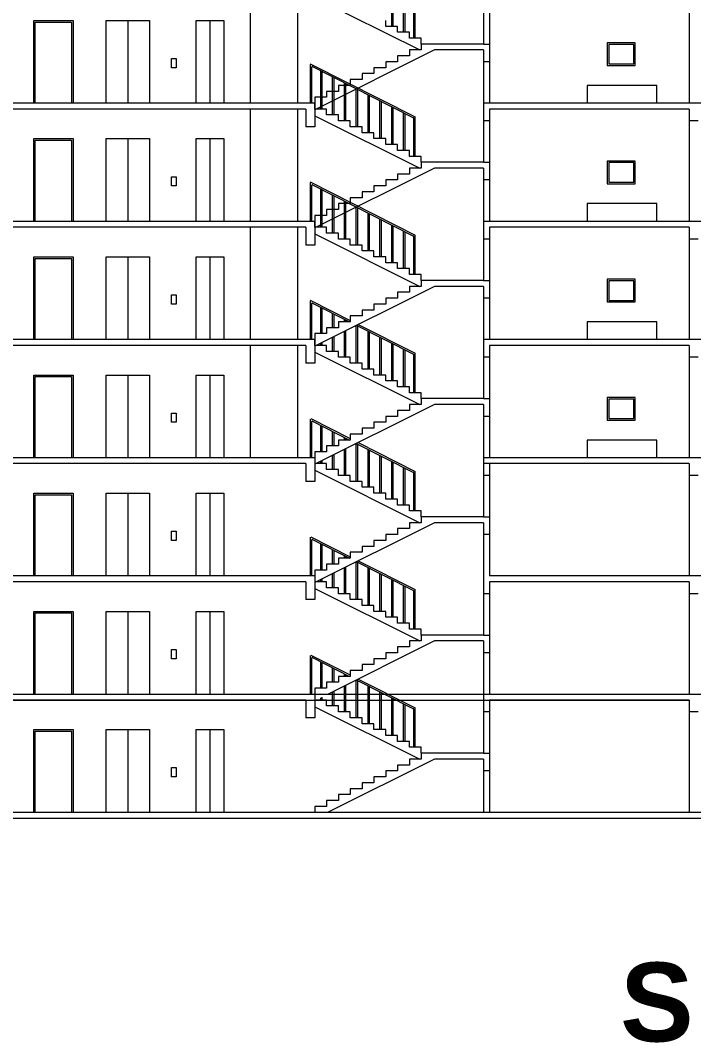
# Model space of a CAD drawing. Header units: inches. Extents: x 1090 to 1325, y 2 to 154.
# Drawn here: x 1243.08 to 1260.16, y 96.37 to 122.31 of the extents above; entities that cross this region are included whole.
import ezdxf

# ---------------------------------------------------------------- set-up
doc = ezdxf.new("R2010")
doc.units = ezdxf.units.IN
doc.header["$MEASUREMENT"] = 0
for name, color, linetype, lineweight in [('elev 1', 252, 'Continuous', 9), ('FUR', 250, 'Continuous', 9), ('walls', 250, 'Continuous', 18)]:
    doc.layers.add(name, color=color, linetype=linetype, lineweight=lineweight)
doc.styles.get("Standard").update_dxf_attribs({"font": 'arial.ttf'})

msp = doc.modelspace()

# ---------------------------------------------------------------- linework, layer by layer
at = {"layer": 'elev 1'}
for p, q in [((1248.913, 123.063), (1248.913, 120.213)), ((1250.113, 123.063), (1250.113, 120.213)), ((1252.502, 122.163), (1252.502, 123.122)), ((1252.542, 122.163), (1252.542, 123.102)), ((1250.553, 122.894), (1253.216, 121.563)), ((1252.802, 122.013), (1252.802, 122.97)), ((1252.842, 122.013), (1252.842, 122.95)), ((1253.062, 121.863), (1253.062, 122.832)), ((1253.102, 121.863), (1253.102, 122.857)), ((1245.806, 122.313), (1245.806, 120.213)), ((1247.89, 122.313), (1247.89, 120.213)), ((1252.352, 122.163), (1252.352, 122.313)), ((1252.652, 122.163), (1252.352, 122.163)), ((1252.652, 122.013), (1252.652, 122.163)), ((1252.952, 122.013), (1252.652, 122.013)), ((1252.952, 121.863), (1252.952, 122.013)), ((1253.252, 121.863), (1252.952, 121.863)), ((1253.252, 121.713), (1253.252, 121.863)), ((1250.438, 120.213), (1250.438, 121.196)), ((1250.453, 121.205), (1253.096, 119.866)), ((1250.478, 120.213), (1250.478, 121.131)), ((1250.493, 121.14), (1253.056, 119.841)), ((1250.702, 120.063), (1250.702, 121.034)), ((1250.742, 120.063), (1250.742, 121.014)), ((1251.002, 119.913), (1251.002, 120.882)), ((1251.042, 119.913), (1251.042, 120.862)), ((1251.302, 119.763), (1251.302, 120.73)), ((1251.342, 119.763), (1251.342, 120.71)), ((1251.602, 119.613), (1251.602, 120.578)), ((1251.642, 119.613), (1251.642, 120.558)), ((1251.902, 119.463), (1251.902, 120.426)), ((1251.942, 119.463), (1251.942, 120.406)), ((1250.553, 120.063), (1250.553, 120.213)), ((1252.202, 119.313), (1252.202, 120.274)), ((1252.242, 119.313), (1252.242, 120.254)), ((1252.502, 119.163), (1252.502, 120.122)), ((1248.913, 120.063), (1248.913, 117.213)), ((1250.113, 120.063), (1250.113, 117.213)), ((1250.852, 120.063), (1250.553, 120.063)), ((1250.553, 119.894), (1253.216, 118.563)), ((1250.852, 119.913), (1250.852, 120.063)), ((1251.152, 119.913), (1250.852, 119.913)), ((1251.152, 119.763), (1251.152, 119.913)), ((1252.542, 119.163), (1252.542, 120.102)), ((1252.802, 119.013), (1252.802, 119.97)), ((1252.842, 119.013), (1252.842, 119.95)), ((1251.452, 119.763), (1251.152, 119.763)), ((1251.452, 119.613), (1251.452, 119.763)), ((1251.752, 119.613), (1251.452, 119.613)), ((1251.752, 119.463), (1251.752, 119.613)), ((1253.062, 118.863), (1253.062, 119.832)), ((1253.102, 118.863), (1253.102, 119.857)), ((1252.052, 119.463), (1251.752, 119.463)), ((1252.052, 119.313), (1252.052, 119.463)), ((1245.806, 119.313), (1245.806, 117.213)), ((1247.89, 119.313), (1247.89, 117.213)), ((1252.352, 119.313), (1252.052, 119.313)), ((1252.352, 119.163), (1252.352, 119.313)), ((1252.652, 119.163), (1252.352, 119.163)), ((1252.652, 119.013), (1252.652, 119.163)), ((1252.952, 119.013), (1252.652, 119.013)), ((1252.952, 118.863), (1252.952, 119.013)), ((1253.252, 118.863), (1252.952, 118.863)), ((1253.252, 118.713), (1253.252, 118.863)), ((1250.438, 117.213), (1250.438, 118.196)), ((1250.453, 118.205), (1253.096, 116.866)), ((1250.478, 117.213), (1250.478, 118.131)), ((1250.493, 118.14), (1253.056, 116.841)), ((1250.702, 117.063), (1250.702, 118.034)), ((1250.742, 117.063), (1250.742, 118.014)), ((1251.002, 116.913), (1251.002, 117.882)), ((1251.042, 116.913), (1251.042, 117.862)), ((1251.302, 116.763), (1251.302, 117.73)), ((1251.342, 116.763), (1251.342, 117.71)), ((1251.602, 116.613), (1251.602, 117.578)), ((1251.642, 116.613), (1251.642, 117.558)), ((1251.902, 116.463), (1251.902, 117.426)), ((1251.942, 116.463), (1251.942, 117.406)), ((1252.202, 116.313), (1252.202, 117.274)), ((1248.913, 117.063), (1248.913, 114.213)), ((1250.113, 117.063), (1250.113, 114.213)), ((1250.553, 117.063), (1250.553, 117.213)), ((1250.852, 117.063), (1250.553, 117.063)), ((1250.852, 116.913), (1250.852, 117.063)), ((1252.242, 116.313), (1252.242, 117.254)), ((1252.502, 116.163), (1252.502, 117.122)), ((1252.542, 116.163), (1252.542, 117.102)), ((1250.553, 116.894), (1253.216, 115.563)), ((1251.152, 116.913), (1250.852, 116.913)), ((1251.152, 116.763), (1251.152, 116.913)), ((1251.452, 116.763), (1251.152, 116.763)), ((1251.452, 116.613), (1251.452, 116.763)), ((1252.802, 116.013), (1252.802, 116.97)), ((1252.842, 116.013), (1252.842, 116.95)), ((1253.062, 115.863), (1253.062, 116.832)), ((1253.102, 115.863), (1253.102, 116.857)), ((1251.752, 116.613), (1251.452, 116.613)), ((1251.752, 116.463), (1251.752, 116.613)), ((1245.806, 116.313), (1245.806, 114.213)), ((1247.89, 116.313), (1247.89, 114.213)), ((1252.052, 116.463), (1251.752, 116.463)), ((1252.052, 116.313), (1252.052, 116.463)), ((1252.352, 116.313), (1252.052, 116.313)), ((1252.352, 116.163), (1252.352, 116.313)), ((1252.652, 116.163), (1252.352, 116.163)), ((1252.652, 116.013), (1252.652, 116.163)), ((1252.952, 116.013), (1252.652, 116.013)), ((1252.952, 115.863), (1252.952, 116.013)), ((1253.252, 115.863), (1252.952, 115.863)), ((1253.252, 115.713), (1253.252, 115.863)), ((1250.438, 114.213), (1250.438, 115.196)), ((1250.453, 115.205), (1251.452, 114.699)), ((1250.478, 114.213), (1250.478, 115.131)), ((1250.493, 115.14), (1251.435, 114.663)), ((1250.702, 114.363), (1250.702, 115.034)), ((1250.742, 114.363), (1250.742, 115.014)), ((1251.002, 114.513), (1251.002, 114.882)), ((1251.042, 114.513), (1251.042, 114.862)), ((1251.302, 114.663), (1251.302, 114.73)), ((1251.342, 114.663), (1251.342, 114.71)), ((1251.302, 113.763), (1251.302, 114.42)), ((1251.342, 113.763), (1251.342, 114.44)), ((1251.602, 114.578), (1253.056, 113.841)), ((1251.602, 113.613), (1251.602, 114.578)), ((1251.642, 113.613), (1251.642, 114.558)), ((1251.654, 114.596), (1253.096, 113.866)), ((1251.902, 113.463), (1251.902, 114.426)), ((1250.553, 114.063), (1250.553, 114.213)), ((1251.002, 113.913), (1251.002, 114.27)), ((1251.042, 113.913), (1251.042, 114.29)), ((1251.942, 113.463), (1251.942, 114.406)), ((1252.202, 113.313), (1252.202, 114.274)), ((1252.242, 113.313), (1252.242, 114.254)), ((1248.913, 114.063), (1248.913, 111.213)), ((1250.113, 114.063), (1250.113, 111.213)), ((1250.553, 113.894), (1253.216, 112.563)), ((1250.852, 114.063), (1250.587, 114.063)), ((1250.702, 114.063), (1250.702, 114.12)), ((1250.742, 114.063), (1250.742, 114.14)), ((1250.852, 113.913), (1250.852, 114.063)), ((1251.152, 113.913), (1250.852, 113.913)), ((1251.152, 113.763), (1251.152, 113.913)), ((1252.502, 113.163), (1252.502, 114.122)), ((1252.542, 113.163), (1252.542, 114.102)), ((1252.802, 113.013), (1252.802, 113.97)), ((1252.842, 113.013), (1252.842, 113.95)), ((1251.452, 113.763), (1251.152, 113.763)), ((1251.452, 113.613), (1251.452, 113.763)), ((1253.062, 112.863), (1253.062, 113.832)), ((1253.102, 112.863), (1253.102, 113.857)), ((1251.752, 113.613), (1251.452, 113.613)), ((1251.752, 113.463), (1251.752, 113.613)), ((1252.052, 113.463), (1251.752, 113.463)), ((1252.052, 113.313), (1252.052, 113.463)), ((1245.806, 113.313), (1245.806, 111.213)), ((1247.89, 113.313), (1247.89, 111.213)), ((1252.352, 113.313), (1252.052, 113.313)), ((1252.352, 113.163), (1252.352, 113.313)), ((1252.652, 113.163), (1252.352, 113.163)), ((1252.652, 113.013), (1252.652, 113.163)), ((1252.952, 113.013), (1252.652, 113.013)), ((1252.952, 112.863), (1252.952, 113.013)), ((1253.252, 112.863), (1252.952, 112.863)), ((1253.252, 112.713), (1253.252, 112.863)), ((1250.438, 111.213), (1250.438, 112.196)), ((1250.453, 112.205), (1251.452, 111.699)), ((1250.478, 111.213), (1250.478, 112.131)), ((1250.493, 112.14), (1251.435, 111.663)), ((1250.702, 111.363), (1250.702, 112.034)), ((1250.742, 111.363), (1250.742, 112.014)), ((1251.002, 111.513), (1251.002, 111.882)), ((1251.042, 111.513), (1251.042, 111.862)), ((1251.302, 111.663), (1251.302, 111.73)), ((1251.342, 111.663), (1251.342, 111.71)), ((1251.602, 111.578), (1253.056, 110.841)), ((1251.602, 110.613), (1251.602, 111.578)), ((1251.642, 110.613), (1251.642, 111.558)), ((1251.654, 111.596), (1253.096, 110.866)), ((1251.302, 110.763), (1251.302, 111.42)), ((1251.342, 110.763), (1251.342, 111.44)), ((1251.902, 110.463), (1251.902, 111.426)), ((1251.942, 110.463), (1251.942, 111.406)), ((1250.852, 111.063), (1250.587, 111.063)), ((1250.702, 111.063), (1250.702, 111.12)), ((1250.742, 111.063), (1250.742, 111.14)), ((1250.852, 110.913), (1250.852, 111.063)), ((1251.002, 110.913), (1251.002, 111.27)), ((1251.042, 110.913), (1251.042, 111.29)), ((1252.202, 110.313), (1252.202, 111.274)), ((1252.242, 110.313), (1252.242, 111.254)), ((1252.502, 110.163), (1252.502, 111.122)), ((1252.542, 110.163), (1252.542, 111.102)), ((1250.553, 110.894), (1253.216, 109.563)), ((1251.152, 110.913), (1250.852, 110.913)), ((1251.152, 110.763), (1251.152, 110.913)), ((1252.802, 110.013), (1252.802, 110.97)), ((1252.842, 110.013), (1252.842, 110.95)), ((1253.062, 109.863), (1253.062, 110.832)), ((1253.102, 109.863), (1253.102, 110.857)), ((1251.452, 110.763), (1251.152, 110.763)), ((1251.452, 110.613), (1251.452, 110.763)), ((1251.752, 110.613), (1251.452, 110.613)), ((1251.752, 110.463), (1251.752, 110.613)), ((1260.047, 110.763), (1260.047, 108.213)), ((1245.806, 110.313), (1245.806, 108.213)), ((1247.89, 110.313), (1247.89, 108.213)), ((1252.052, 110.463), (1251.752, 110.463)), ((1252.052, 110.313), (1252.052, 110.463)), ((1252.352, 110.313), (1252.052, 110.313)), ((1252.352, 110.163), (1252.352, 110.313)), ((1252.652, 110.163), (1252.352, 110.163)), ((1252.652, 110.013), (1252.652, 110.163)), ((1252.952, 110.013), (1252.652, 110.013)), ((1252.952, 109.863), (1252.952, 110.013)), ((1253.252, 109.863), (1252.952, 109.863)), ((1253.252, 109.713), (1253.252, 109.863)), ((1250.438, 108.213), (1250.438, 109.196)), ((1250.453, 109.205), (1251.452, 108.699)), ((1250.478, 108.213), (1250.478, 109.131)), ((1250.493, 109.14), (1251.435, 108.663)), ((1250.702, 108.363), (1250.702, 109.034)), ((1250.742, 108.363), (1250.742, 109.014)), ((1251.002, 108.513), (1251.002, 108.882)), ((1251.042, 108.513), (1251.042, 108.862)), ((1251.302, 108.663), (1251.302, 108.73)), ((1251.342, 108.663), (1251.342, 108.71)), ((1251.602, 108.578), (1253.056, 107.841)), ((1251.602, 107.613), (1251.602, 108.578)), ((1251.642, 107.613), (1251.642, 108.558)), ((1251.654, 108.596), (1253.096, 107.866)), ((1251.002, 107.913), (1251.002, 108.27)), ((1251.042, 107.913), (1251.042, 108.29)), ((1251.302, 107.763), (1251.302, 108.42)), ((1251.342, 107.763), (1251.342, 108.44)), ((1251.902, 107.463), (1251.902, 108.426)), ((1251.942, 107.463), (1251.942, 108.406)), ((1252.202, 107.313), (1252.202, 108.274)), ((1252.242, 107.313), (1252.242, 108.254)), ((1250.852, 108.063), (1250.587, 108.063)), ((1250.702, 108.063), (1250.702, 108.12)), ((1250.742, 108.063), (1250.742, 108.14)), ((1250.852, 107.913), (1250.852, 108.063)), ((1252.502, 107.163), (1252.502, 108.122)), ((1252.542, 107.163), (1252.542, 108.102)), ((1252.802, 107.013), (1252.802, 107.97)), ((1252.842, 107.013), (1252.842, 107.95)), ((1250.553, 107.894), (1253.216, 106.563)), ((1251.152, 107.913), (1250.852, 107.913)), ((1251.152, 107.763), (1251.152, 107.913)), ((1251.452, 107.763), (1251.152, 107.763)), ((1251.452, 107.613), (1251.452, 107.763)), ((1253.062, 106.863), (1253.062, 107.832)), ((1253.102, 106.863), (1253.102, 107.857)), ((1260.047, 107.763), (1260.047, 105.213)), ((1251.752, 107.613), (1251.452, 107.613)), ((1251.752, 107.463), (1251.752, 107.613)), ((1252.052, 107.463), (1251.752, 107.463)), ((1252.052, 107.313), (1252.052, 107.463)), ((1245.806, 107.313), (1245.806, 105.213)), ((1247.89, 107.313), (1247.89, 105.213)), ((1252.352, 107.313), (1252.052, 107.313)), ((1252.352, 107.163), (1252.352, 107.313)), ((1252.652, 107.163), (1252.352, 107.163)), ((1252.652, 107.013), (1252.652, 107.163)), ((1252.952, 107.013), (1252.652, 107.013)), ((1252.952, 106.863), (1252.952, 107.013)), ((1253.252, 106.863), (1252.952, 106.863)), ((1253.252, 106.713), (1253.252, 106.863)), ((1250.438, 105.213), (1250.438, 106.196)), ((1250.453, 106.205), (1251.452, 105.699)), ((1250.478, 105.213), (1250.478, 106.131)), ((1250.493, 106.14), (1251.435, 105.663)), ((1250.702, 105.363), (1250.702, 106.034)), ((1250.742, 105.363), (1250.742, 106.014)), ((1251.002, 105.513), (1251.002, 105.882)), ((1251.042, 105.513), (1251.042, 105.862)), ((1251.302, 105.663), (1251.302, 105.73)), ((1251.342, 105.663), (1251.342, 105.71)), ((1251.654, 105.596), (1253.096, 104.866)), ((1251.302, 104.763), (1251.302, 105.42)), ((1251.342, 104.763), (1251.342, 105.44)), ((1251.602, 105.578), (1253.056, 104.841)), ((1251.602, 104.613), (1251.602, 105.578)), ((1251.642, 104.613), (1251.642, 105.558)), ((1251.902, 104.463), (1251.902, 105.426)), ((1251.942, 104.463), (1251.942, 105.406)), ((1250.702, 105.063), (1250.702, 105.12)), ((1250.742, 105.063), (1250.742, 105.14)), ((1251.002, 104.913), (1251.002, 105.27)), ((1251.042, 104.913), (1251.042, 105.29)), ((1252.202, 104.313), (1252.202, 105.274)), ((1252.242, 104.313), (1252.242, 105.254)), ((1252.502, 104.163), (1252.502, 105.122)), ((1252.542, 104.163), (1252.542, 105.102)), ((1250.553, 104.894), (1253.216, 103.563)), ((1250.852, 105.063), (1250.587, 105.063)), ((1250.852, 104.913), (1250.852, 105.063)), ((1251.152, 104.913), (1250.852, 104.913)), ((1251.152, 104.763), (1251.152, 104.913)), ((1252.802, 104.013), (1252.802, 104.97)), ((1252.842, 104.013), (1252.842, 104.95)), ((1253.062, 103.863), (1253.062, 104.832)), ((1253.102, 103.863), (1253.102, 104.857)), ((1251.452, 104.763), (1251.152, 104.763)), ((1251.452, 104.613), (1251.452, 104.763)), ((1251.752, 104.613), (1251.452, 104.613)), ((1251.752, 104.463), (1251.752, 104.613)), ((1260.047, 104.763), (1260.047, 102.213)), ((1245.806, 104.313), (1245.806, 102.213)), ((1247.89, 104.313), (1247.89, 102.213)), ((1252.052, 104.463), (1251.752, 104.463)), ((1252.052, 104.313), (1252.052, 104.463)), ((1252.352, 104.313), (1252.052, 104.313)), ((1252.352, 104.163), (1252.352, 104.313)), ((1252.652, 104.163), (1252.352, 104.163)), ((1252.652, 104.013), (1252.652, 104.163)), ((1252.952, 104.013), (1252.652, 104.013)), ((1252.952, 103.863), (1252.952, 104.013)), ((1253.252, 103.863), (1252.952, 103.863)), ((1253.252, 103.713), (1253.252, 103.863))]:
    msp.add_line(p, q, dxfattribs=at)
for points in [[(1243.419, 120.213), (1243.419, 122.313), (1244.419, 122.313), (1244.419, 120.213)], [(1243.459, 120.213), (1243.459, 122.273), (1244.379, 122.273), (1244.379, 120.213)], [(1245.256, 120.213), (1245.256, 122.313), (1246.356, 122.313), (1246.356, 120.213)], [(1247.54, 120.213), (1247.54, 122.313), (1248.24, 122.313), (1248.24, 120.213)], [(1243.419, 117.213), (1243.419, 119.313), (1244.419, 119.313), (1244.419, 117.213)], [(1243.459, 117.213), (1243.459, 119.273), (1244.379, 119.273), (1244.379, 117.213)], [(1245.256, 117.213), (1245.256, 119.313), (1246.356, 119.313), (1246.356, 117.213)], [(1247.54, 117.213), (1247.54, 119.313), (1248.24, 119.313), (1248.24, 117.213)], [(1243.419, 114.213), (1243.419, 116.313), (1244.419, 116.313), (1244.419, 114.213)], [(1243.459, 114.213), (1243.459, 116.273), (1244.379, 116.273), (1244.379, 114.213)], [(1245.256, 114.213), (1245.256, 116.313), (1246.356, 116.313), (1246.356, 114.213)], [(1247.54, 114.213), (1247.54, 116.313), (1248.24, 116.313), (1248.24, 114.213)], [(1243.419, 111.213), (1243.419, 113.313), (1244.419, 113.313), (1244.419, 111.213)], [(1243.459, 111.213), (1243.459, 113.273), (1244.379, 113.273), (1244.379, 111.213)], [(1245.256, 111.213), (1245.256, 113.313), (1246.356, 113.313), (1246.356, 111.213)], [(1247.54, 111.213), (1247.54, 113.313), (1248.24, 113.313), (1248.24, 111.213)], [(1243.419, 108.213), (1243.419, 110.313), (1244.419, 110.313), (1244.419, 108.213)], [(1243.459, 108.213), (1243.459, 110.273), (1244.379, 110.273), (1244.379, 108.213)], [(1245.256, 108.213), (1245.256, 110.313), (1246.356, 110.313), (1246.356, 108.213)], [(1247.54, 108.213), (1247.54, 110.313), (1248.24, 110.313), (1248.24, 108.213)], [(1243.419, 105.213), (1243.419, 107.313), (1244.419, 107.313), (1244.419, 105.213)], [(1243.459, 105.213), (1243.459, 107.273), (1244.379, 107.273), (1244.379, 105.213)], [(1245.256, 105.213), (1245.256, 107.313), (1246.356, 107.313), (1246.356, 105.213)], [(1247.54, 105.213), (1247.54, 107.313), (1248.24, 107.313), (1248.24, 105.213)], [(1243.419, 102.213), (1243.419, 104.313), (1244.419, 104.313), (1244.419, 102.213)], [(1245.256, 102.213), (1245.256, 104.313), (1246.356, 104.313), (1246.356, 102.213)], [(1247.54, 102.213), (1247.54, 104.313), (1248.24, 104.313), (1248.24, 102.213)], [(1243.459, 102.213), (1243.459, 104.273), (1244.379, 104.273), (1244.379, 102.213)]]:
    msp.add_lwpolyline(points, dxfattribs=at)
for points in [[(1247.034, 121.113), (1246.917, 121.113), (1246.917, 121.347), (1247.034, 121.347)], [(1247.034, 118.113), (1246.917, 118.113), (1246.917, 118.347), (1247.034, 118.347)], [(1247.034, 115.113), (1246.917, 115.113), (1246.917, 115.347), (1247.034, 115.347)], [(1247.034, 112.113), (1246.917, 112.113), (1246.917, 112.347), (1247.034, 112.347)], [(1247.034, 109.113), (1246.917, 109.113), (1246.917, 109.347), (1247.034, 109.347)], [(1247.034, 106.113), (1246.917, 106.113), (1246.917, 106.347), (1247.034, 106.347)], [(1247.034, 103.113), (1246.917, 103.113), (1246.917, 103.347), (1247.034, 103.347)]]:
    msp.add_lwpolyline(points, close=True, dxfattribs=at)
for centre, start, end in [((1250.448, 121.196), 63.1191, 180), ((1250.488, 121.131), 63.1191, 180), ((1253.092, 119.857), 0, 63.1191), ((1253.052, 119.832), 0, 63.1191), ((1250.448, 118.196), 63.1191, 180), ((1250.488, 118.131), 63.1191, 180), ((1253.052, 116.832), 0, 63.1191), ((1253.092, 116.857), 0, 63.1191), ((1250.448, 115.196), 63.1191, 180), ((1250.488, 115.131), 63.1191, 180), ((1253.052, 113.832), 0, 63.1191), ((1253.092, 113.857), 0, 63.1191), ((1250.488, 112.131), 63.1191, 180), ((1253.052, 110.832), 0, 63.1191), ((1253.092, 110.857), 0, 63.1191), ((1250.488, 109.131), 63.1191, 180), ((1253.052, 107.832), 0, 63.1191), ((1253.092, 107.857), 0, 63.1191), ((1250.488, 106.131), 63.1191, 180), ((1253.052, 104.832), 0, 63.1191), ((1253.092, 104.857), 0, 63.1191)]:
    msp.add_arc(centre, 0.01, start, end, dxfattribs=at)
at = {"layer": 'FUR'}
for p, q in [((1259.229, 120.663), (1257.461, 120.663)), ((1257.461, 120.663), (1257.461, 120.213)), ((1259.229, 120.213), (1259.229, 120.663)), ((1259.229, 117.663), (1257.461, 117.663)), ((1257.461, 117.663), (1257.461, 117.213)), ((1259.229, 117.213), (1259.229, 117.663)), ((1259.229, 114.663), (1257.461, 114.663)), ((1257.461, 114.663), (1257.461, 114.213)), ((1259.229, 114.213), (1259.229, 114.663)), ((1259.229, 111.663), (1257.461, 111.663)), ((1257.461, 111.663), (1257.461, 111.213)), ((1259.229, 111.213), (1259.229, 111.663))]:
    msp.add_line(p, q, dxfattribs=at)
for points in [[(1257.969, 121.168), (1258.683, 121.168), (1258.683, 121.743), (1257.969, 121.743)], [(1258.009, 121.208), (1258.643, 121.208), (1258.643, 121.703), (1258.009, 121.703)], [(1257.969, 118.168), (1258.683, 118.168), (1258.683, 118.743), (1257.969, 118.743)], [(1258.009, 118.208), (1258.643, 118.208), (1258.643, 118.703), (1258.009, 118.703)], [(1257.969, 115.168), (1258.683, 115.168), (1258.683, 115.743), (1257.969, 115.743)], [(1258.009, 115.208), (1258.643, 115.208), (1258.643, 115.703), (1258.009, 115.703)], [(1257.969, 112.168), (1258.683, 112.168), (1258.683, 112.743), (1257.969, 112.743)], [(1258.009, 112.208), (1258.643, 112.208), (1258.643, 112.703), (1258.009, 112.703)]]:
    msp.add_lwpolyline(points, close=True, dxfattribs=at)
at = {"layer": 'walls'}
for p, q in [((1254.832, 123.213), (1254.832, 121.713)), ((1254.982, 123.063), (1254.982, 120.213)), ((1260.047, 123.063), (1260.047, 120.213)), ((1254.832, 121.713), (1253.252, 121.713)), ((1253.252, 121.713), (1253.252, 121.563)), ((1254.832, 121.713), (1254.982, 121.713)), ((1253.587, 121.563), (1250.553, 120.046)), ((1253.252, 121.563), (1252.952, 121.563)), ((1252.952, 121.563), (1252.952, 121.413)), ((1254.832, 121.563), (1253.587, 121.563)), ((1254.832, 121.563), (1254.832, 120.213)), ((1252.652, 121.263), (1252.352, 121.263)), ((1252.352, 121.263), (1252.352, 121.113)), ((1252.952, 121.413), (1252.652, 121.413)), ((1252.652, 121.413), (1252.652, 121.263)), ((1254.982, 121.263), (1254.832, 121.263)), ((1252.052, 120.963), (1251.752, 120.963)), ((1251.752, 120.963), (1251.752, 120.813)), ((1252.352, 121.113), (1252.052, 121.113)), ((1252.052, 121.113), (1252.052, 120.963)), ((1251.452, 120.663), (1251.152, 120.663)), ((1251.152, 120.663), (1251.152, 120.513)), ((1251.752, 120.813), (1251.452, 120.813)), ((1251.452, 120.813), (1251.452, 120.663)), ((1251.152, 120.513), (1250.852, 120.513)), ((1250.852, 120.513), (1250.852, 120.363)), ((1250.552, 120.213), (1228.241, 120.213)), ((1250.552, 120.213), (1228.241, 120.213)), ((1250.852, 120.363), (1250.552, 120.363)), ((1250.552, 120.363), (1250.552, 120.213)), ((1250.552, 120.213), (1250.553, 120.063)), ((1261.627, 120.213), (1254.832, 120.213)), ((1254.832, 120.213), (1254.832, 118.713)), ((1250.323, 120.063), (1235.036, 120.063)), ((1250.323, 120.063), (1250.323, 119.613)), ((1250.553, 120.063), (1250.553, 119.613)), ((1260.047, 120.063), (1254.982, 120.063)), ((1254.982, 120.063), (1254.982, 117.213)), ((1260.047, 120.063), (1260.047, 117.213)), ((1250.553, 119.613), (1250.323, 119.613)), ((1254.982, 119.763), (1254.832, 119.763)), ((1260.277, 119.763), (1260.047, 119.763)), ((1253.587, 118.563), (1250.553, 117.046)), ((1253.252, 118.563), (1252.952, 118.563)), ((1252.952, 118.563), (1252.952, 118.413)), ((1254.832, 118.713), (1253.252, 118.713)), ((1253.252, 118.713), (1253.252, 118.563)), ((1254.832, 118.563), (1253.587, 118.563)), ((1254.832, 118.713), (1254.982, 118.713)), ((1254.832, 118.563), (1254.832, 117.213)), ((1252.952, 118.413), (1252.652, 118.413)), ((1252.652, 118.413), (1252.652, 118.263)), ((1252.352, 118.113), (1252.052, 118.113)), ((1252.052, 118.113), (1252.052, 117.963)), ((1252.652, 118.263), (1252.352, 118.263)), ((1252.352, 118.263), (1252.352, 118.113)), ((1254.982, 118.263), (1254.832, 118.263)), ((1251.752, 117.813), (1251.452, 117.813)), ((1251.452, 117.813), (1251.452, 117.663)), ((1252.052, 117.963), (1251.752, 117.963)), ((1251.752, 117.963), (1251.752, 117.813)), ((1251.452, 117.663), (1251.152, 117.663)), ((1251.152, 117.663), (1251.152, 117.513)), ((1250.852, 117.363), (1250.552, 117.363)), ((1250.552, 117.363), (1250.552, 117.213)), ((1251.152, 117.513), (1250.852, 117.513)), ((1250.852, 117.513), (1250.852, 117.363)), ((1250.552, 117.213), (1228.241, 117.213)), ((1250.552, 117.213), (1228.241, 117.213)), ((1250.323, 117.063), (1235.036, 117.063)), ((1250.323, 117.063), (1250.323, 116.613)), ((1250.552, 117.213), (1250.553, 117.063)), ((1250.553, 117.063), (1250.553, 116.613)), ((1261.627, 117.213), (1254.832, 117.213)), ((1254.832, 117.213), (1254.832, 115.713)), ((1260.047, 117.063), (1254.982, 117.063)), ((1254.982, 117.063), (1254.982, 114.213)), ((1260.047, 117.063), (1260.047, 114.213)), ((1254.982, 116.763), (1254.832, 116.763)), ((1260.277, 116.763), (1260.047, 116.763)), ((1250.553, 116.613), (1250.323, 116.613)), ((1254.832, 115.713), (1253.252, 115.713)), ((1253.252, 115.713), (1253.252, 115.563)), ((1254.832, 115.713), (1254.982, 115.713)), ((1253.587, 115.563), (1250.553, 114.046)), ((1253.252, 115.563), (1252.952, 115.563)), ((1252.952, 115.563), (1252.952, 115.413)), ((1254.832, 115.563), (1253.587, 115.563)), ((1254.832, 115.563), (1254.832, 114.213)), ((1252.652, 115.263), (1252.352, 115.263)), ((1252.352, 115.263), (1252.352, 115.113)), ((1252.952, 115.413), (1252.652, 115.413)), ((1252.652, 115.413), (1252.652, 115.263)), ((1254.982, 115.263), (1254.832, 115.263)), ((1252.052, 114.963), (1251.752, 114.963)), ((1251.752, 114.963), (1251.752, 114.813)), ((1252.352, 115.113), (1252.052, 115.113)), ((1252.052, 115.113), (1252.052, 114.963)), ((1251.752, 114.813), (1251.452, 114.813)), ((1251.452, 114.813), (1251.452, 114.663)), ((1251.152, 114.513), (1250.852, 114.513)), ((1250.852, 114.513), (1250.852, 114.363)), ((1251.452, 114.663), (1251.152, 114.663)), ((1251.152, 114.663), (1251.152, 114.513)), ((1250.552, 114.213), (1228.241, 114.213)), ((1250.552, 114.213), (1228.241, 114.213)), ((1250.852, 114.363), (1250.552, 114.363)), ((1250.552, 114.363), (1250.552, 114.213)), ((1250.552, 114.213), (1250.553, 114.063)), ((1261.627, 114.213), (1254.832, 114.213)), ((1254.832, 114.213), (1254.832, 112.713)), ((1250.323, 114.063), (1235.036, 114.063)), ((1250.323, 114.063), (1250.323, 113.613)), ((1250.553, 114.063), (1250.553, 113.613)), ((1260.047, 114.063), (1254.982, 114.063)), ((1254.982, 114.063), (1254.982, 111.213)), ((1260.047, 114.063), (1260.047, 111.213)), ((1254.982, 113.763), (1254.832, 113.763)), ((1260.277, 113.763), (1260.047, 113.763)), ((1250.553, 113.613), (1250.323, 113.613)), ((1254.832, 112.713), (1253.252, 112.713)), ((1253.252, 112.713), (1253.252, 112.563)), ((1254.832, 112.713), (1254.982, 112.713)), ((1253.587, 112.563), (1250.553, 111.046)), ((1252.952, 112.413), (1252.652, 112.413)), ((1252.652, 112.413), (1252.652, 112.263)), ((1253.252, 112.563), (1252.952, 112.563)), ((1252.952, 112.563), (1252.952, 112.413)), ((1254.832, 112.563), (1253.587, 112.563)), ((1254.832, 112.563), (1254.832, 111.213)), ((1252.352, 112.113), (1252.052, 112.113)), ((1252.052, 112.113), (1252.052, 111.963)), ((1252.652, 112.263), (1252.352, 112.263)), ((1252.352, 112.263), (1252.352, 112.113)), ((1254.982, 112.263), (1254.832, 112.263)), ((1252.052, 111.963), (1251.752, 111.963)), ((1251.752, 111.963), (1251.752, 111.813)), ((1251.452, 111.663), (1251.152, 111.663)), ((1251.152, 111.663), (1251.152, 111.513)), ((1251.752, 111.813), (1251.452, 111.813)), ((1251.452, 111.813), (1251.452, 111.663)), ((1250.852, 111.363), (1250.552, 111.363)), ((1250.552, 111.363), (1250.552, 111.213)), ((1251.152, 111.513), (1250.852, 111.513)), ((1250.852, 111.513), (1250.852, 111.363)), ((1250.553, 111.213), (1228.241, 111.213)), ((1250.323, 111.063), (1235.036, 111.063)), ((1250.323, 111.063), (1250.323, 110.613)), ((1250.553, 111.213), (1250.553, 110.613)), ((1261.627, 111.213), (1254.832, 111.213)), ((1254.832, 111.213), (1254.832, 109.713)), ((1260.047, 111.063), (1254.832, 111.063)), ((1260.047, 111.063), (1254.982, 111.063)), ((1254.982, 111.063), (1254.982, 108.213)), ((1260.047, 111.063), (1260.047, 110.763)), ((1250.553, 110.613), (1250.323, 110.613)), ((1254.982, 110.763), (1254.832, 110.763)), ((1260.277, 110.763), (1260.047, 110.763)), ((1253.587, 109.563), (1250.553, 108.046)), ((1253.252, 109.563), (1252.952, 109.563)), ((1252.952, 109.563), (1252.952, 109.413)), ((1254.832, 109.713), (1253.252, 109.713)), ((1253.252, 109.713), (1253.252, 109.563)), ((1254.832, 109.563), (1253.587, 109.563)), ((1254.832, 109.713), (1254.982, 109.713)), ((1254.832, 109.563), (1254.832, 108.213)), ((1252.652, 109.263), (1252.352, 109.263)), ((1252.352, 109.263), (1252.352, 109.113)), ((1252.952, 109.413), (1252.652, 109.413)), ((1252.652, 109.413), (1252.652, 109.263)), ((1254.982, 109.263), (1254.832, 109.263)), ((1252.352, 109.113), (1252.052, 109.113)), ((1252.052, 109.113), (1252.052, 108.963)), ((1251.752, 108.813), (1251.452, 108.813)), ((1251.452, 108.813), (1251.452, 108.663)), ((1252.052, 108.963), (1251.752, 108.963)), ((1251.752, 108.963), (1251.752, 108.813)), ((1251.152, 108.513), (1250.852, 108.513)), ((1250.852, 108.513), (1250.852, 108.363)), ((1251.452, 108.663), (1251.152, 108.663)), ((1251.152, 108.663), (1251.152, 108.513)), ((1250.553, 108.213), (1229.591, 108.213)), ((1250.852, 108.363), (1250.552, 108.363)), ((1250.552, 108.363), (1250.552, 108.213)), ((1250.553, 108.213), (1250.553, 107.613)), ((1254.832, 108.213), (1254.832, 106.713)), ((1285.591, 108.213), (1254.982, 108.213)), ((1250.323, 108.063), (1235.036, 108.063)), ((1250.323, 108.063), (1250.323, 107.613)), ((1260.047, 108.063), (1254.982, 108.063)), ((1254.982, 108.063), (1254.982, 105.213)), ((1260.047, 108.063), (1260.047, 107.763)), ((1254.982, 107.763), (1254.832, 107.763)), ((1260.277, 107.763), (1260.047, 107.763)), ((1250.553, 107.613), (1250.323, 107.613)), ((1254.832, 106.713), (1253.252, 106.713)), ((1253.252, 106.713), (1253.252, 106.563)), ((1254.832, 106.713), (1254.982, 106.713)), ((1253.587, 106.563), (1250.887, 105.213)), ((1252.952, 106.413), (1252.652, 106.413)), ((1252.652, 106.413), (1252.652, 106.263)), ((1253.252, 106.563), (1252.952, 106.563)), ((1252.952, 106.563), (1252.952, 106.413)), ((1254.832, 106.563), (1253.587, 106.563)), ((1254.832, 106.563), (1254.832, 105.213)), ((1252.352, 106.113), (1252.052, 106.113)), ((1252.052, 106.113), (1252.052, 105.963)), ((1252.652, 106.263), (1252.352, 106.263)), ((1252.352, 106.263), (1252.352, 106.113)), ((1254.982, 106.263), (1254.832, 106.263)), ((1252.052, 105.963), (1251.752, 105.963)), ((1251.752, 105.963), (1251.752, 105.813)), ((1251.452, 105.663), (1251.152, 105.663)), ((1251.152, 105.663), (1251.152, 105.513)), ((1251.752, 105.813), (1251.452, 105.813)), ((1251.452, 105.813), (1251.452, 105.663)), ((1250.852, 105.363), (1250.552, 105.363)), ((1250.552, 105.363), (1250.552, 105.213)), ((1251.152, 105.513), (1250.852, 105.513)), ((1250.852, 105.513), (1250.852, 105.363)), ((1229.591, 105.213), (1285.591, 105.213)), ((1250.553, 105.213), (1250.553, 104.613)), ((1254.832, 105.213), (1254.832, 103.713)), ((1229.821, 105.063), (1260.047, 105.063)), ((1250.323, 105.063), (1235.036, 105.063)), ((1250.323, 105.063), (1250.323, 104.613)), ((1260.047, 105.063), (1254.982, 105.063)), ((1254.982, 105.063), (1254.982, 102.213)), ((1260.047, 105.063), (1260.047, 104.763)), ((1250.553, 104.613), (1250.323, 104.613)), ((1254.982, 104.763), (1254.832, 104.763)), ((1260.277, 104.763), (1260.047, 104.763)), ((1253.587, 103.563), (1250.887, 102.213)), ((1253.252, 103.563), (1252.952, 103.563)), ((1252.952, 103.563), (1252.952, 103.413)), ((1254.832, 103.713), (1253.252, 103.713)), ((1253.252, 103.713), (1253.252, 103.563)), ((1254.832, 103.563), (1253.587, 103.563)), ((1254.832, 103.713), (1254.982, 103.713)), ((1254.832, 103.563), (1254.832, 102.213)), ((1252.652, 103.263), (1252.352, 103.263)), ((1252.352, 103.263), (1252.352, 103.113)), ((1252.952, 103.413), (1252.652, 103.413)), ((1252.652, 103.413), (1252.652, 103.263)), ((1254.982, 103.263), (1254.832, 103.263)), ((1252.352, 103.113), (1252.052, 103.113)), ((1252.052, 103.113), (1252.052, 102.963)), ((1251.752, 102.813), (1251.452, 102.813)), ((1251.452, 102.813), (1251.452, 102.663)), ((1252.052, 102.963), (1251.752, 102.963)), ((1251.752, 102.963), (1251.752, 102.813)), ((1251.152, 102.513), (1250.852, 102.513)), ((1250.852, 102.513), (1250.852, 102.363)), ((1251.452, 102.663), (1251.152, 102.663)), ((1251.152, 102.663), (1251.152, 102.513)), ((1250.852, 102.363), (1250.552, 102.363)), ((1250.552, 102.363), (1250.552, 102.213)), ((1229.591, 102.213), (1285.591, 102.213)), ((1229.591, 102.063), (1285.741, 102.063))]:
    msp.add_line(p, q, dxfattribs=at)

# ---------------------------------------------------------------- texts
at = {"insert": (1258.299, 98.398), "char_height": 2, "attachment_point": 1}
msp.add_mtext_dynamic_manual_height_columns("{\\fArial|b1|i0|c0|p34;SECTION A-A' }", width=1190.71378, gutter_width=20, heights=[0], dxfattribs=at)

doc.saveas('drawing.dxf')
